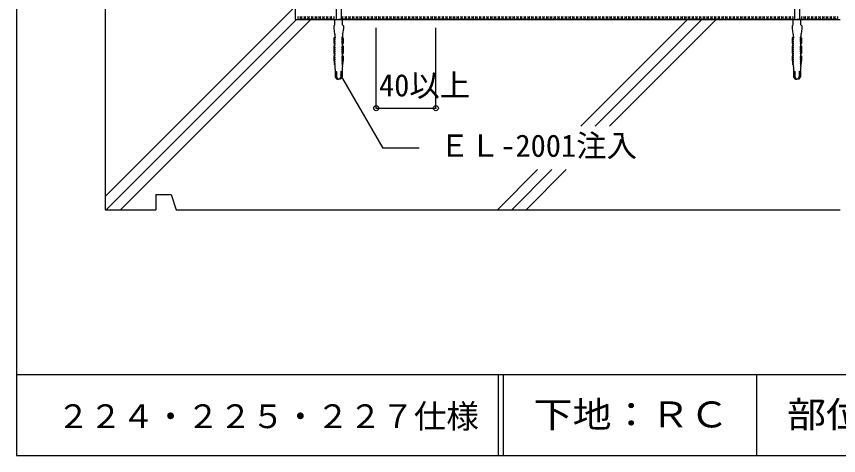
# Model space of a CAD drawing. Units: millimetres, scale not verified. Extents: x -663 to 617, y -965 to 1003.
# Drawn here: x -663 to -14, y -965 to -619 of the extents above; entities that cross this region are included whole.
import ezdxf
from ezdxf.enums import TextEntityAlignment as Align

# ---------------------------------------------------------------- set-up
doc = ezdxf.new("R2010")
doc.units = ezdxf.units.MM
doc.header["$LTSCALE"] = 8
doc.header["$PDMODE"] = 32
doc.header["$PDSIZE"] = 4
for name, color, linetype in [('4-2', 7, 'Continuous'), ('4-4', 2, 'Continuous'), ('4-7', 7, 'Continuous'), ('4-A', 7, 'Continuous'), ('4-B', 7, 'Continuous'), ('4-D', 4, 'Continuous'), ('4-E', 4, 'Continuous'), ('F-2', 7, 'Continuous'), ('F-5', 6, 'Continuous'), ('F-7', 1, 'Continuous'), ('F-A', 7, 'Continuous')]:
    doc.layers.add(name, color=color, linetype=linetype)
doc.styles.add('HG丸ｺﾞｼｯｸM-PRO', font='')
doc.styles.add('ＭＳ ゴシック', font='')
doc.styles.get('HG丸ｺﾞｼｯｸM-PRO').set_extended_font_data('HG丸ｺﾞｼｯｸM-PRO')
doc.styles.get('ＭＳ ゴシック').set_extended_font_data('MS Gothic')

msp = doc.modelspace()

# ---------------------------------------------------------------- linework, layer by layer
at = {"layer": '4-2'}
for p, q in [((-442.883, -231.432), (-442.883, -621.432)), ((-442.883, -621.432), (-12.883, -621.432))]:
    msp.add_line(p, q, dxfattribs=at)
at = {"layer": '4-4'}
for p, q in [((-592.883, -266.233), (-592.883, -771.432)), ((-552.883, -759.432), (-552.883, -771.432)), ((-592.883, -771.432), (-552.883, -771.432))]:
    msp.add_line(p, q, dxfattribs=at)
msp.add_lwpolyline([(-552.883, -759.432), (-540.883, -759.432), (-536.883, -771.432), (-12.883, -771.432)], dxfattribs=at)
at = {"layer": '4-7'}
for p, q in [((-410.713, -611.432), (-410.713, -621.432)), ((-406.713, -611.432), (-406.713, -621.432)), ((-49.052, -611.432), (-49.052, -621.432)), ((-45.052, -611.432), (-45.052, -621.432)), ((-411.882, -641.056), (-411.882, -641.056)), ((-411.882, -641.056), (-411.882, -641.056)), ((-405.545, -641.056), (-405.545, -641.056)), ((-405.545, -641.056), (-405.545, -641.056)), ((-50.22, -641.056), (-50.22, -641.056)), ((-50.22, -641.056), (-50.22, -641.056)), ((-43.883, -641.056), (-43.883, -641.056)), ((-43.883, -641.056), (-43.883, -641.056)), ((-411.883, -656.723), (-411.449, -657.547)), ((-405.544, -656.723), (-405.978, -657.547)), ((-50.221, -656.723), (-49.787, -657.547)), ((-43.882, -656.723), (-44.316, -657.547))]:
    msp.add_line(p, q, dxfattribs=at)
for points in [[(-411.713, -625.527), (-411.713, -621.432), (-408.713, -621.432)], [(-405.713, -625.527), (-405.713, -621.432), (-408.713, -621.432)], [(-50.052, -625.527), (-50.052, -621.432), (-47.052, -621.432)], [(-44.052, -625.527), (-44.052, -621.432), (-47.052, -621.432)], [(-411.713, -625.527), (-412.463, -626.352), (-412.463, -628.45), (-411.915, -632.568), (-411.673, -632.976), (-411.713, -632.976), (-411.713, -634.79), (-411.28, -635.614)], [(-405.713, -625.527), (-404.963, -626.352), (-404.963, -628.45), (-405.512, -632.568), (-405.754, -632.976), (-405.713, -632.976), (-405.713, -634.79), (-406.147, -635.614)], [(-50.052, -625.527), (-50.802, -626.352), (-50.802, -628.45), (-50.253, -632.568), (-50.011, -632.976), (-50.052, -632.976), (-50.052, -634.79), (-49.619, -635.614)], [(-44.052, -625.527), (-43.302, -626.352), (-43.302, -628.45), (-43.85, -632.568), (-44.092, -632.976), (-44.052, -632.976), (-44.052, -634.79), (-44.485, -635.614)], [(-411.41, -635.861), (-412.388, -635.861), (-412.388, -640.095), (-411.887, -641.056), (-411.882, -641.056)], [(-411.85, -642.128), (-412.388, -642.128), (-412.388, -647.925), (-411.882, -648.89)], [(-411.882, -641.056), (-411.879, -640.579), (-411.561, -640.561)], [(-411.342, -637.181), (-411.85, -636.356), (-411.85, -635.861)], [(-411.342, -638.747), (-411.85, -637.923), (-411.85, -637.445), (-411.501, -637.428)], [(-411.399, -640.314), (-411.85, -639.49), (-411.85, -639.012), (-411.502, -638.995)], [(-411.342, -643.447), (-411.85, -642.623), (-411.85, -642.128)], [(-406.085, -637.181), (-405.577, -636.356), (-405.577, -635.861)], [(-406.085, -638.747), (-405.577, -637.923), (-405.577, -637.445), (-405.926, -637.428)], [(-406.085, -643.447), (-405.577, -642.623), (-405.577, -642.128)], [(-406.028, -640.314), (-405.577, -639.49), (-405.577, -639.012), (-405.925, -638.995)], [(-406.017, -635.861), (-405.038, -635.861), (-405.038, -640.095), (-405.54, -641.056), (-405.545, -641.056)], [(-405.545, -641.056), (-405.548, -640.579), (-405.866, -640.561)], [(-405.577, -642.128), (-405.038, -642.128), (-405.038, -647.925), (-405.545, -648.89)], [(-49.748, -635.861), (-50.727, -635.861), (-50.727, -640.095), (-50.225, -641.056), (-50.22, -641.056)], [(-50.188, -642.128), (-50.727, -642.128), (-50.727, -647.925), (-50.22, -648.89)], [(-50.22, -641.056), (-50.217, -640.579), (-49.899, -640.561)], [(-49.68, -637.181), (-50.188, -636.356), (-50.188, -635.861)], [(-49.68, -638.747), (-50.188, -637.923), (-50.188, -637.445), (-49.839, -637.428)], [(-49.737, -640.314), (-50.188, -639.49), (-50.188, -639.012), (-49.84, -638.995)], [(-49.68, -643.447), (-50.188, -642.623), (-50.188, -642.128)], [(-44.423, -637.181), (-43.915, -636.356), (-43.915, -635.861)], [(-44.423, -638.747), (-43.915, -637.923), (-43.915, -637.445), (-44.264, -637.428)], [(-44.423, -643.447), (-43.915, -642.623), (-43.915, -642.128)], [(-44.366, -640.314), (-43.915, -639.49), (-43.915, -639.012), (-44.263, -638.995)], [(-44.355, -635.861), (-43.377, -635.861), (-43.377, -640.095), (-43.878, -641.056), (-43.883, -641.056)], [(-43.883, -641.056), (-43.887, -640.579), (-44.204, -640.561)], [(-43.915, -642.128), (-43.377, -642.128), (-43.377, -647.925), (-43.883, -648.89)], [(-411.882, -648.89), (-411.879, -648.412), (-411.558, -648.395)], [(-411.342, -645.014), (-411.85, -644.19), (-411.85, -643.712), (-411.502, -643.695)], [(-411.342, -646.581), (-411.85, -645.756), (-411.85, -645.279), (-411.502, -645.261)], [(-411.399, -648.147), (-411.85, -647.323), (-411.85, -646.845), (-411.502, -646.828)], [(-406.085, -645.014), (-405.577, -644.19), (-405.577, -643.712), (-405.925, -643.695)], [(-406.085, -646.581), (-405.577, -645.756), (-405.577, -645.279), (-405.925, -645.261)], [(-406.028, -648.147), (-405.577, -647.323), (-405.577, -646.845), (-405.925, -646.828)], [(-405.545, -648.89), (-405.548, -648.412), (-405.869, -648.395)], [(-50.22, -648.89), (-50.217, -648.412), (-49.896, -648.395)], [(-49.68, -645.014), (-50.188, -644.19), (-50.188, -643.712), (-49.84, -643.695)], [(-49.68, -646.581), (-50.188, -645.756), (-50.188, -645.279), (-49.84, -645.261)], [(-49.737, -648.147), (-50.188, -647.323), (-50.188, -646.845), (-49.84, -646.828)], [(-44.423, -645.014), (-43.915, -644.19), (-43.915, -643.712), (-44.263, -643.695)], [(-44.423, -646.581), (-43.915, -645.756), (-43.915, -645.279), (-44.263, -645.261)], [(-44.366, -648.147), (-43.915, -647.323), (-43.915, -646.845), (-44.263, -646.828)], [(-43.883, -648.89), (-43.886, -648.412), (-44.207, -648.395)], [(-411.85, -649.961), (-412.388, -649.961), (-412.388, -653.21), (-411.883, -656.723), (-411.882, -656.245), (-411.573, -656.228)], [(-411.429, -655.981), (-411.879, -655.156), (-411.877, -654.679), (-411.555, -654.661)], [(-411.406, -654.414), (-411.87, -653.59), (-411.866, -653.112), (-411.532, -653.095)], [(-411.374, -652.847), (-411.855, -652.023), (-411.85, -651.545), (-411.502, -651.528)], [(-411.342, -651.281), (-411.85, -650.456), (-411.85, -649.961)], [(-406.085, -651.281), (-405.577, -650.456), (-405.577, -649.961)], [(-406.053, -652.847), (-405.572, -652.023), (-405.577, -651.545), (-405.925, -651.528)], [(-406.021, -654.414), (-405.557, -653.59), (-405.561, -653.112), (-405.895, -653.095)], [(-405.998, -655.981), (-405.548, -655.156), (-405.55, -654.679), (-405.872, -654.661)], [(-405.577, -649.961), (-405.038, -649.961), (-405.038, -653.21), (-405.544, -656.723), (-405.545, -656.245), (-405.854, -656.228)], [(-50.188, -649.961), (-50.727, -649.961), (-50.727, -653.21), (-50.221, -656.723), (-50.22, -656.245), (-49.911, -656.228)], [(-49.767, -655.981), (-50.217, -655.156), (-50.215, -654.679), (-49.893, -654.661)], [(-49.745, -654.414), (-50.208, -653.59), (-50.204, -653.112), (-49.87, -653.095)], [(-49.712, -652.847), (-50.193, -652.023), (-50.188, -651.545), (-49.84, -651.528)], [(-49.68, -651.281), (-50.188, -650.456), (-50.188, -649.961)], [(-44.423, -651.281), (-43.915, -650.456), (-43.915, -649.961)], [(-44.391, -652.847), (-43.911, -652.023), (-43.915, -651.545), (-44.263, -651.528)], [(-44.359, -654.414), (-43.895, -653.59), (-43.899, -653.112), (-44.234, -653.095)], [(-44.336, -655.981), (-43.886, -655.156), (-43.888, -654.679), (-44.21, -654.661)], [(-43.915, -649.961), (-43.377, -649.961), (-43.377, -653.21), (-43.882, -656.723), (-43.883, -656.245), (-44.192, -656.228)], [(-411.579, -657.795), (-411.713, -657.795), (-411.713, -658.578), (-411.563, -658.578), (-411.563, -660.186), (-411.557, -660.186)], [(-411.507, -660.516), (-411.507, -666.466), (-411.066, -667.118), (-410.063, -668.432), (-409.914, -668.432), (-410.999, -666.466), (-410.999, -662.495)], [(-405.92, -660.516), (-405.92, -666.466), (-406.361, -667.118), (-407.363, -668.432), (-407.513, -668.432), (-406.428, -666.466), (-406.428, -662.495)], [(-405.848, -657.795), (-405.713, -657.795), (-405.713, -658.578), (-405.863, -658.578), (-405.863, -660.186), (-405.87, -660.186)], [(-49.917, -657.795), (-50.052, -657.795), (-50.052, -658.578), (-49.902, -658.578), (-49.902, -660.186), (-49.895, -660.186)], [(-49.845, -660.516), (-49.845, -666.466), (-49.404, -667.118), (-48.402, -668.432), (-48.252, -668.432), (-49.337, -666.466), (-49.337, -662.495)], [(-44.258, -660.516), (-44.258, -666.466), (-44.699, -667.118), (-45.702, -668.432), (-45.851, -668.432), (-44.766, -666.466), (-44.766, -662.495)], [(-44.186, -657.795), (-44.052, -657.795), (-44.052, -658.578), (-44.202, -658.578), (-44.202, -660.186), (-44.208, -660.186)], [(-410.416, -662.495), (-410.416, -666.466), (-409.331, -668.432), (-408.713, -668.432)], [(-407.011, -662.495), (-407.011, -666.466), (-408.096, -668.432), (-408.713, -668.432)], [(-48.754, -662.495), (-48.754, -666.466), (-47.669, -668.432), (-47.052, -668.432)], [(-45.349, -662.495), (-45.349, -666.466), (-46.434, -668.432), (-47.052, -668.432)]]:
    msp.add_lwpolyline(points, dxfattribs=at)
for centre, major_axis, start_param, end_param in [((-411.421, -635.69), (0, -0.172), 0.06848, 2.1628795), ((-406.006, -635.69), (0, -0.172), 4.1203058, 6.2147054), ((-49.759, -635.69), (0, -0.172), 0.06848, 2.1628795), ((-44.344, -635.69), (0, -0.172), 4.1203058, 6.2147054), ((-411.904, -641.592), (0, -0.536), 0.0442118, 3.0973809), ((-411.606, -640.338), (0, -0.229), 0.2312026, 1.6765256), ((-411.549, -637.205), (0, -0.229), 0.2312026, 1.6765256), ((-411.549, -638.772), (0, -0.229), 0.2312026, 1.6765256), ((-405.878, -637.205), (0, -0.229), 4.6066597, 6.0519827), ((-405.878, -638.772), (0, -0.229), 4.6066597, 6.0519827), ((-405.821, -640.338), (0, -0.229), 4.6066597, 6.0519827), ((-405.523, -641.592), (0, -0.536), 3.1858044, 6.2389735), ((-50.242, -641.592), (0, -0.536), 0.0442118, 3.0973809), ((-49.944, -640.338), (0, -0.229), 0.2312026, 1.6765256), ((-49.888, -637.205), (0, -0.229), 0.2312026, 1.6765256), ((-49.888, -638.772), (0, -0.229), 0.2312026, 1.6765256), ((-44.216, -637.205), (0, -0.229), 4.6066597, 6.0519827), ((-44.216, -638.772), (0, -0.229), 4.6066597, 6.0519827), ((-44.159, -640.338), (0, -0.229), 4.6066597, 6.0519827), ((-43.861, -641.592), (0, -0.536), 3.1858044, 6.2389735), ((-411.607, -648.172), (0, -0.229), 0.2312026, 1.6765256), ((-411.549, -643.472), (0, -0.229), 0.2312026, 1.6765256), ((-411.549, -645.038), (0, -0.229), 0.2312026, 1.6765256), ((-411.549, -646.605), (0, -0.229), 0.2312026, 1.6765256), ((-405.878, -643.472), (0, -0.229), 4.6066597, 6.0519827), ((-405.878, -645.038), (0, -0.229), 4.6066597, 6.0519827), ((-405.878, -646.605), (0, -0.229), 4.6066597, 6.0519827), ((-405.82, -648.172), (0, -0.229), 4.6066597, 6.0519827), ((-49.945, -648.172), (0, -0.229), 0.2312026, 1.6765256), ((-49.888, -643.472), (0, -0.229), 0.2312026, 1.6765256), ((-49.888, -645.038), (0, -0.229), 0.2312026, 1.6765256), ((-49.888, -646.605), (0, -0.229), 0.2312026, 1.6765256), ((-44.216, -643.472), (0, -0.229), 4.6066597, 6.0519827), ((-44.216, -645.038), (0, -0.229), 4.6066597, 6.0519827), ((-44.216, -646.605), (0, -0.229), 4.6066597, 6.0519827), ((-44.158, -648.172), (0, -0.229), 4.6066597, 6.0519827), ((-411.904, -649.426), (0, -0.536), 0.0442118, 3.0973809), ((-411.614, -654.438), (0, -0.229), 0.2312026, 1.6765256), ((-411.582, -652.872), (0, -0.229), 0.2312026, 1.6765256), ((-411.549, -651.305), (0, -0.229), 0.2312026, 1.6765256), ((-405.878, -651.305), (0, -0.229), 4.6066597, 6.0519827), ((-405.845, -652.872), (0, -0.229), 4.6066597, 6.0519827), ((-405.813, -654.438), (0, -0.229), 4.6066597, 6.0519827), ((-405.523, -649.426), (0, -0.536), 3.1858044, 6.2389735), ((-50.242, -649.426), (0, -0.536), 0.0442118, 3.0973809), ((-49.952, -654.438), (0, -0.229), 0.2312026, 1.6765256), ((-49.92, -652.872), (0, -0.229), 0.2312026, 1.6765256), ((-49.888, -651.305), (0, -0.229), 0.2312026, 1.6765256), ((-44.216, -651.305), (0, -0.229), 4.6066597, 6.0519827), ((-44.183, -652.872), (0, -0.229), 4.6066597, 6.0519827), ((-44.151, -654.438), (0, -0.229), 4.6066597, 6.0519827), ((-43.861, -649.426), (0, -0.536), 3.1858044, 6.2389735), ((-411.636, -656.005), (0, -0.229), 0.2312026, 1.6765256), ((-411.592, -657.622), (0, -0.174), 0.0818475, 2.1771705), ((-412.233, -660.48), (0, -0.8), 1.5261677, 1.947508), ((-405.791, -656.005), (0, -0.229), 4.6066597, 6.0519827), ((-405.835, -657.622), (0, -0.174), 4.1060148, 6.2013378), ((-405.194, -660.48), (0, -0.8), 4.3356773, 4.7570176), ((-49.974, -656.005), (0, -0.229), 0.2312026, 1.6765256), ((-49.93, -657.622), (0, -0.174), 0.0818475, 2.1771705), ((-50.571, -660.48), (0, -0.8), 1.5261677, 1.947508), ((-44.129, -656.005), (0, -0.229), 4.6066597, 6.0519827), ((-44.173, -657.622), (0, -0.174), 4.1060148, 6.2013378), ((-43.532, -660.48), (0, -0.8), 4.3356773, 4.7570176), ((-410.708, -662.505), (0, -0.321), 1.5390306, 4.6806232), ((-406.719, -662.505), (0, -0.321), 1.6025621, 4.7441547), ((-49.046, -662.505), (0, -0.321), 1.5390306, 4.6806232), ((-45.058, -662.505), (0, -0.321), 1.6025621, 4.7441547)]:
    msp.add_ellipse(centre, major_axis=major_axis, ratio=0.909574, start_param=start_param, end_param=end_param, dxfattribs=at)
at = {"layer": '4-A'}
for p in [(-407.372, -664.704), (-345.138, -722.979)]:
    msp.add_line(p, (-373.726, -722.979), dxfattribs=at)
at = {"layer": '4-B'}
for p, q in [((-378.976, -691.312), (-378.976, -627.836)), ((-331.972, -691.312), (-331.972, -627.836)), ((-378.976, -691.312), (-331.972, -691.312))]:
    msp.add_line(p, q, dxfattribs=at)
at = {"layer": '4-B', "color": 1}
for p in [(-378.976, -691.312), (-331.972, -691.312)]:
    msp.add_point(p, dxfattribs=at)
at = {"layer": '4-D'}
for centre in [(-439.822, -619.89), (-436.878, -619.89), (-433.935, -619.89), (-430.991, -619.89), (-428.047, -619.89), (-425.103, -619.89), (-422.159, -619.89), (-419.215, -619.89), (-416.271, -619.89), (-413.327, -619.89), (-404.495, -619.89), (-401.551, -619.89), (-398.607, -619.89), (-395.664, -619.89), (-392.72, -619.89), (-389.776, -619.89), (-386.832, -619.89), (-383.888, -619.89), (-380.944, -619.89), (-378, -619.89), (-375.056, -619.89), (-372.112, -619.89), (-369.168, -619.89), (-366.224, -619.89), (-363.28, -619.89), (-360.337, -619.89), (-357.393, -619.89), (-354.449, -619.89), (-351.505, -619.89), (-348.561, -619.89), (-345.617, -619.89), (-342.673, -619.89), (-339.729, -619.89), (-336.785, -619.89), (-333.841, -619.89), (-330.897, -619.89), (-327.953, -619.89), (-325.009, -619.89), (-322.066, -619.89), (-319.122, -619.89), (-316.178, -619.89), (-313.234, -619.89), (-310.29, -619.89), (-307.346, -619.89), (-304.402, -619.89), (-301.458, -619.89), (-298.514, -619.89), (-295.57, -619.89), (-292.626, -619.89), (-289.682, -619.89), (-286.738, -619.89), (-283.795, -619.89), (-280.851, -619.89), (-277.907, -619.89), (-274.963, -619.89), (-272.019, -619.89), (-269.075, -619.89), (-266.131, -619.89), (-263.187, -619.89), (-260.243, -619.89), (-257.299, -619.89), (-254.355, -619.89), (-251.411, -619.89), (-248.468, -619.89), (-245.524, -619.89), (-242.58, -619.89), (-239.636, -619.89), (-236.692, -619.89), (-233.748, -619.89), (-230.804, -619.89), (-227.86, -619.89), (-224.916, -619.89), (-221.972, -619.89), (-219.028, -619.89), (-216.084, -619.89), (-213.14, -619.89), (-210.197, -619.89), (-207.253, -619.89), (-204.309, -619.89), (-201.365, -619.89), (-198.421, -619.89), (-195.477, -619.89), (-192.533, -619.89), (-189.589, -619.89), (-186.645, -619.89), (-183.701, -619.89), (-180.757, -619.89), (-177.813, -619.89), (-174.87, -619.89), (-171.926, -619.89), (-168.982, -619.89), (-166.038, -619.89), (-163.094, -619.89), (-160.15, -619.89), (-157.206, -619.89), (-154.262, -619.89), (-151.318, -619.89), (-148.374, -619.89), (-145.43, -619.89), (-142.486, -619.89), (-139.542, -619.89), (-136.599, -619.89), (-133.655, -619.89), (-130.711, -619.89), (-127.767, -619.89), (-124.823, -619.89), (-121.879, -619.89), (-118.935, -619.89), (-115.991, -619.89), (-113.047, -619.89), (-110.103, -619.89), (-107.159, -619.89), (-104.215, -619.89), (-101.272, -619.89), (-98.328, -619.89), (-95.384, -619.89), (-92.44, -619.89), (-89.496, -619.89), (-86.552, -619.89), (-83.608, -619.89), (-80.664, -619.89), (-77.72, -619.89), (-74.776, -619.89), (-71.832, -619.89), (-68.888, -619.89), (-65.944, -619.89), (-63.001, -619.89), (-60.057, -619.89), (-57.113, -619.89), (-54.169, -619.89), (-51.225, -619.89), (-42.44, -619.89), (-39.496, -619.89), (-36.552, -619.89), (-33.608, -619.89), (-30.664, -619.89), (-27.72, -619.89), (-24.776, -619.89), (-21.832, -619.89), (-18.888, -619.89), (-15.944, -619.89)]:
    msp.add_arc(centre, 1.208, 127.52351, 52.47649, dxfattribs=at)
at = {"layer": '4-E'}
for p, q in [((-592.883, -760.994), (-442.883, -610.994)), ((-592.006, -771.432), (-442.006, -621.432)), ((-580.693, -771.432), (-430.693, -621.432)), ((-217.467, -705.579), (-133.32, -621.432)), ((-206.153, -705.579), (-122.006, -621.432)), ((-194.839, -705.579), (-110.693, -621.432)), ((-283.32, -771.432), (-251.699, -739.811)), ((-272.006, -771.432), (-240.385, -739.811)), ((-260.693, -771.432), (-229.072, -739.811))]:
    msp.add_line(p, q, dxfattribs=at)
at = {"layer": 'F-2'}
msp.add_line((-78.883, -901.432), (-78.883, -965.432), dxfattribs=at)
at = {"layer": 'F-5'}
for p, q in [((-662.883, -901.432), (617.117, -901.432)), ((-282.883, -901.432), (-282.883, -965.432)), ((-278.883, -901.432), (-278.883, -965.432))]:
    msp.add_line(p, q, dxfattribs=at)
at = {"layer": 'F-7'}
for p, q in [((-662.883, -21.432), (-662.883, -965.432)), ((-662.883, -965.432), (617.117, -965.432))]:
    msp.add_line(p, q, dxfattribs=at)

# ---------------------------------------------------------------- texts
at = {"layer": '4-A', "style": 'ＭＳ ゴシック'}
msp.add_text('ＥＬ-2001注入', height=17.6, dxfattribs=at).set_placement((-329.138, -734.979), align=Align.BOTTOM_LEFT)
at = {"layer": '4-B', "style": 'ＭＳ ゴシック'}
msp.add_text('40以上', height=17.6, dxfattribs=at).set_placement((-376.801, -687.312), align=Align.BOTTOM_LEFT)
at = {"layer": 'F-A', "style": 'HG丸ｺﾞｼｯｸM-PRO', "width": 1.1}
for s, p in [('下地：ＲＣ', (-254.883, -949.432)), ('部位：側溝', (-54.883, -949.432))]:
    msp.add_text(s, height=20.53, dxfattribs=at).set_placement(p, align=Align.BOTTOM_LEFT)
at = {"layer": 'F-A', "style": 'HG丸ｺﾞｼｯｸM-PRO'}
msp.add_text('２２４・２２５・２２７仕様', height=18.77, dxfattribs=at).set_placement((-630.883, -949.432), align=Align.BOTTOM_LEFT)

doc.saveas('drawing.dxf')
